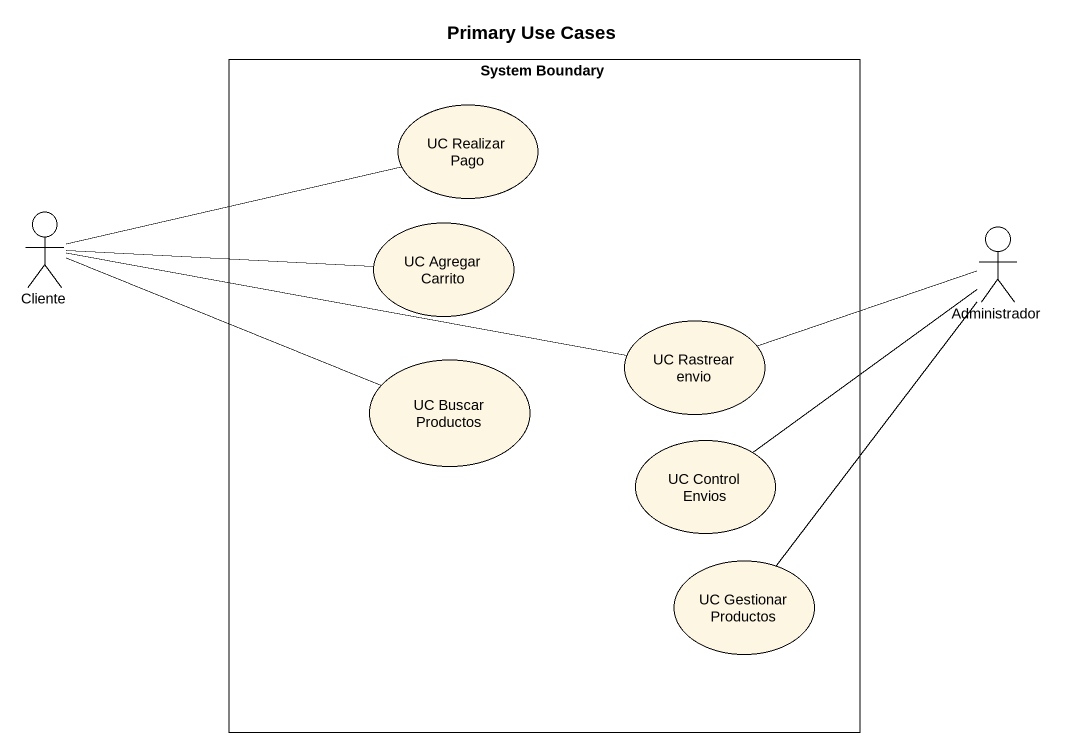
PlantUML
@startuml
title Primary Use Cases
rectangle "System Boundary" as System_Boundary {
  usecase "UC Realizar Pago" as UC_Realizar_Pago
  usecase "UC Agregar Carrito" as UC_Agregar_Carrito
  usecase "UC Rastrear envio" as UC_Rastrear_envio
  usecase "UC Buscar Productos" as UC_Buscar_Productos
  usecase "UC Control Envios" as UC_Control_Envios
  usecase "UC Gestionar Productos" as UC_Gestionar_Productos
}
actor Cliente
actor Administrador
Cliente -right- UC_Realizar_Pago
Cliente -right- UC_Agregar_Carrito
Cliente -right- UC_Rastrear_envio
Cliente -right- UC_Buscar_Productos
Administrador -left- UC_Rastrear_envio
Administrador -- UC_Control_Envios
Administrador -- UC_Gestionar_Productos
@enduml
